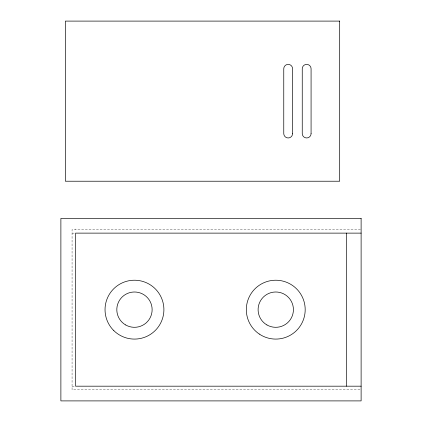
<?xml version="1.0" encoding="UTF-8"?>
<svg xmlns="http://www.w3.org/2000/svg" width="422" height="422" viewBox="0 0 422 422"><rect width="100%" height="100%" fill="white"/><g stroke="black" fill="none" stroke-linecap="round" stroke-linejoin="round"><path stroke-width="0.32" stroke-dasharray="2.11 1.58" d="M360.457 229.589L72.067 229.589L72.067 389.717L360.457 389.717M72.067 233.123L75.01 233.123M72.067 386.183L75.01 386.183M75.601 229.004L75.601 229.589"/><path stroke-width="0.63" d="M361.116 233.123L75.601 233.123L75.601 386.183L361.116 386.183M346.399 233.123L346.399 386.183M339.689 21.1L65.363 21.1L65.363 181.223L339.689 181.223L339.689 21.1M361.116 218.406L60.884 218.406L60.884 400.9L361.116 400.9L361.116 218.406M311.077 133.542L311.077 68.786A4.415 4.415 0 0 0 306.662 64.371A4.415 4.415 0 0 0 302.247 68.786L302.247 133.542A4.415 4.415 0 0 0 306.662 137.957A4.415 4.415 0 0 0 311.077 133.542M292.594 133.542L292.594 68.786A4.415 4.415 0 0 0 288.179 64.371A4.415 4.415 0 0 0 283.763 68.786L283.763 133.542A4.415 4.415 0 0 0 288.179 137.957A4.415 4.415 0 0 0 292.594 133.542M266.926 324.945A17.661 17.661 0 0 0 293.417 309.653A17.661 17.661 0 0 0 266.926 294.361A17.661 17.661 0 0 0 266.926 324.945M113.84 330.648A29.434 29.434 0 0 0 162.966 317.022A29.434 29.434 0 0 0 126.605 281.289A29.434 29.434 0 0 0 113.84 330.648M259.287 334.05A29.434 29.434 0 0 0 305.117 311.721A29.434 29.434 0 0 0 262.864 283.194A29.434 29.434 0 0 0 259.287 334.05M125.64 324.945A17.661 17.661 0 0 0 152.131 309.653A17.661 17.661 0 0 0 125.64 294.361A17.661 17.661 0 0 0 125.64 324.945"/></g></svg>
